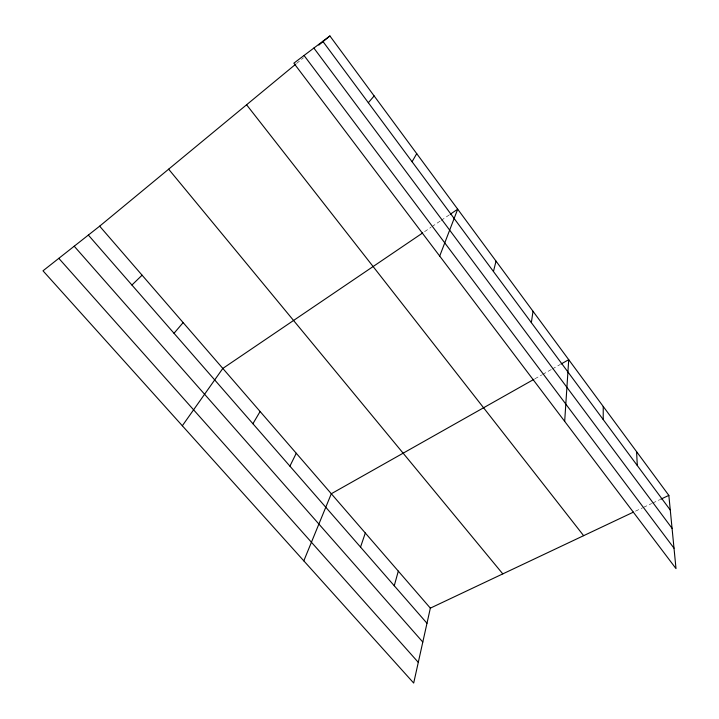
<?xml version="1.0" encoding="UTF-8"?>
<svg xmlns="http://www.w3.org/2000/svg" width="719" height="719" viewBox="0 0 719 719"><rect width="100%" height="100%" fill="white"/><g stroke="black" fill="none" stroke-linecap="round" stroke-linejoin="round"><path stroke-width="0.54" stroke-dasharray="3.6 2.7" d="M296.614 63.443L303.436 57.808M424.561 231.662L431.005 227.294M431.921 226.665L440.208 221.048M441.133 220.427L449.411 214.81M534.891 378.796L541.659 374.976M542.62 374.428L551.329 369.521M552.291 368.973L560.029 364.605M635.461 511.173L642.543 507.83M643.55 507.344L651.648 503.525M652.654 503.048L659.736 499.696"/><path stroke-width="1.08" d="M603.223 419.581L603.232 406.46M564.676 421.361L568.729 359.689L560.991 364.057M531.35 322.633L533.013 311.282M633.439 512.126L430.348 608.139L413.686 683.05L42.996 270.811L99.653 226.17L295.761 64.153M493.45 271.503L496.029 261.15M394.255 585.751L398.308 571.129M360.534 547.096L365.306 533.013M439.704 256.072L457.697 209.193L450.337 214.19M303.804 560.856L331.306 493.746L533.92 379.344M289.91 466.137L296.255 453.267M412.068 161.73L416.723 153.65M252.908 423.725L260.107 411.511M182.329 425.765L222.818 368.434L422.718 232.911M174.016 333.283L183.129 322.597M368.326 102.718L374.15 95.942M131.928 285.03L142.092 275.197M318.805 45.117L329.895 35.95L668.841 495.391L676.004 568.612L293.855 63.182L329.895 35.95M660.743 499.22L668.841 495.391M58.814 258.346L418.287 662.352M74.21 246.213L422.799 642.049M88.347 235.077L426.978 623.265M99.653 226.17L430.348 608.139M168.641 169.172L502.797 573.888M246.581 104.776L583.63 535.682M304.047 55.48L674.009 548.193M313.87 48.056L672.058 528.312M322.804 41.307L670.27 510.032M636.576 451.667L637.313 465.57"/></g></svg>
